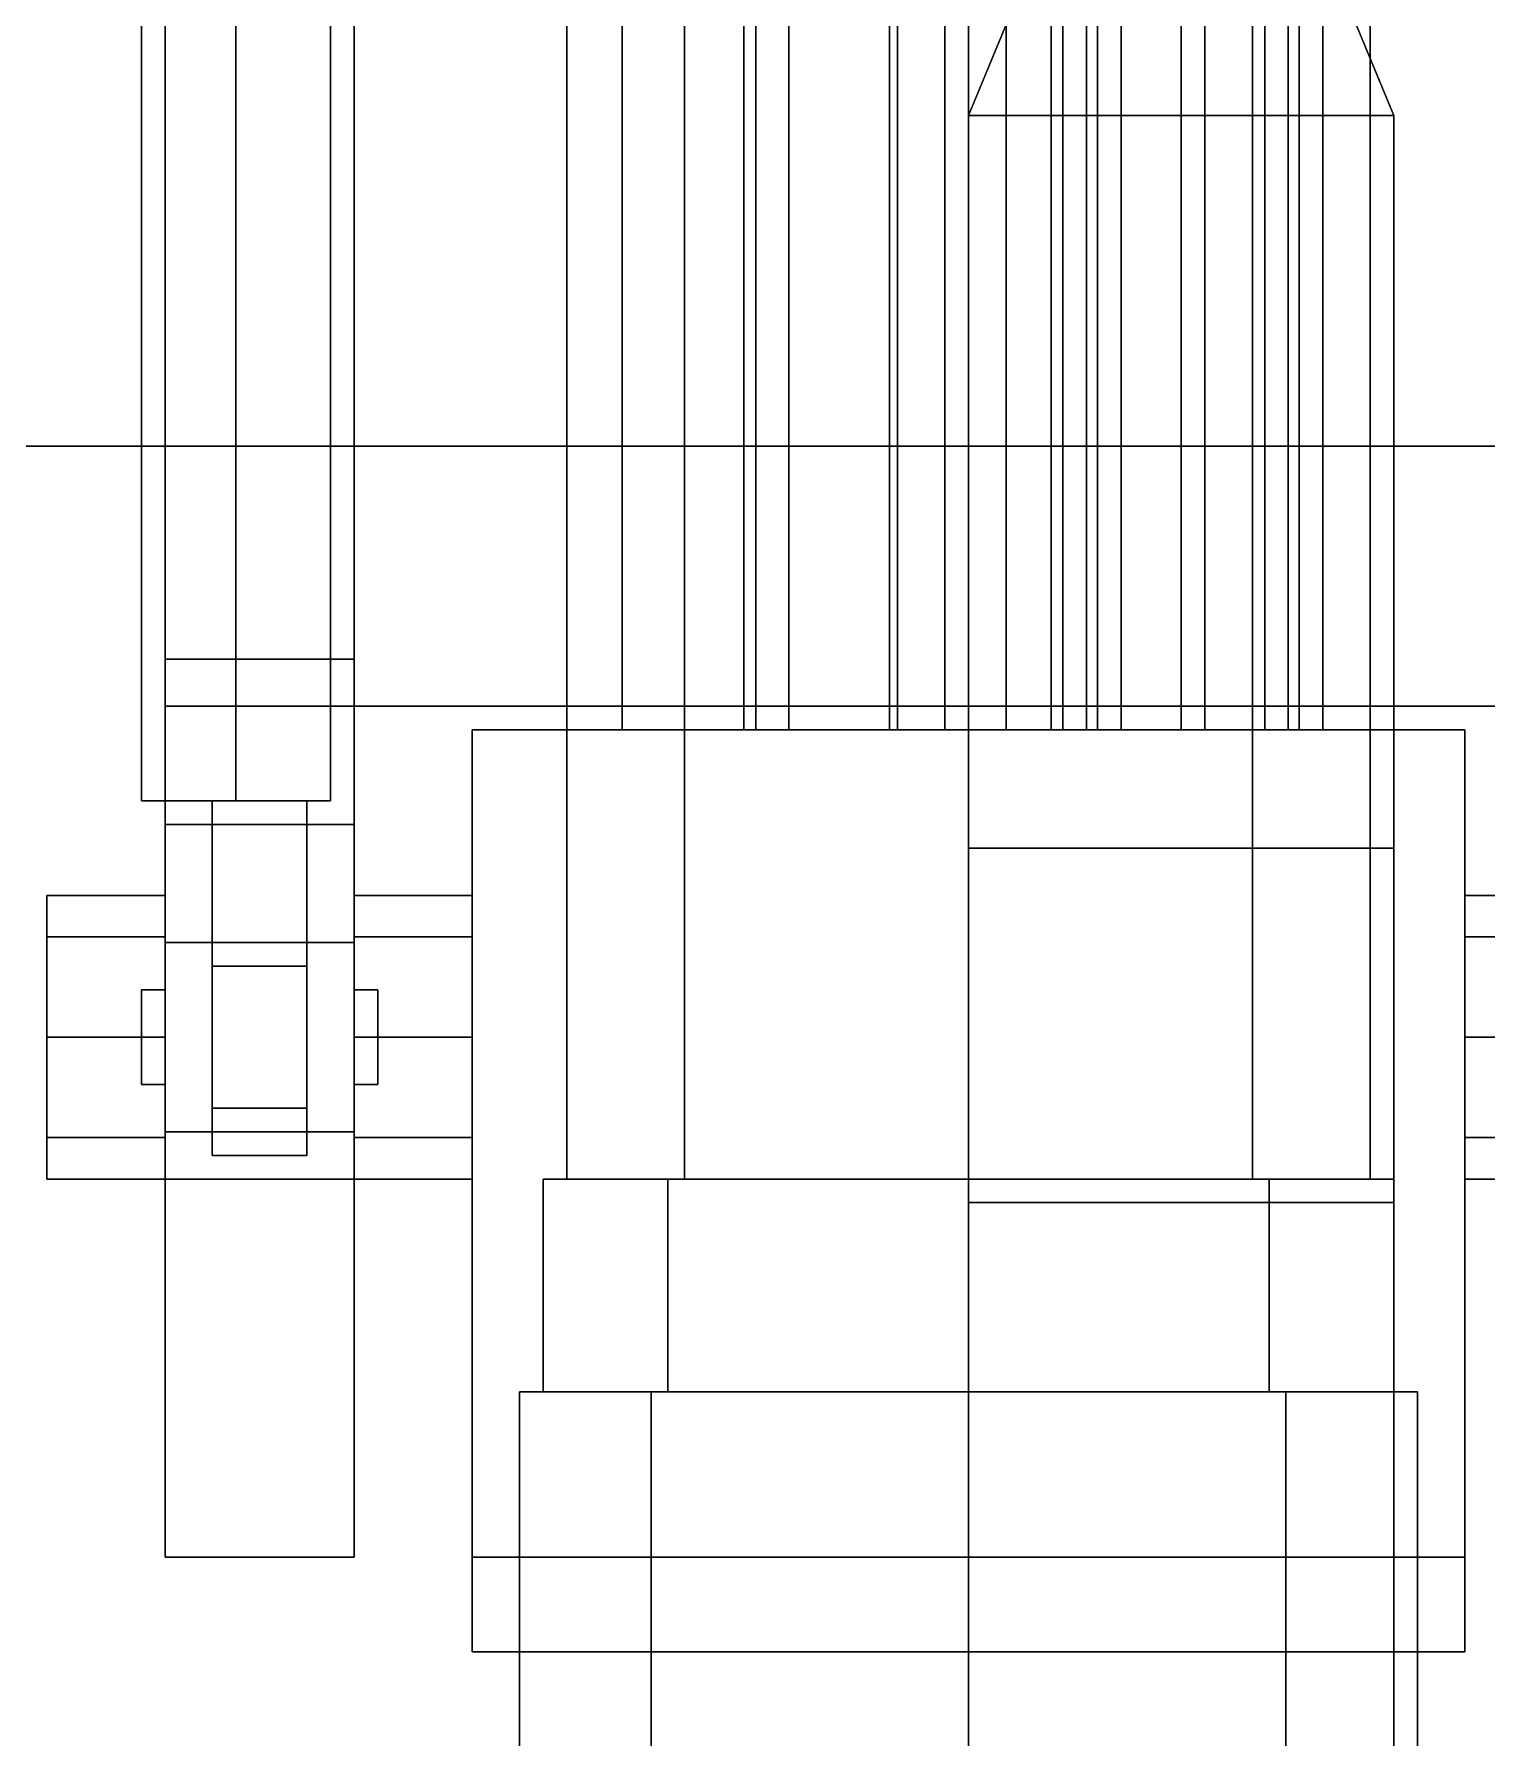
# Model space of a CAD drawing. Header units: millimetres. Extents: x -1.2 to 1.2, y -7.7 to 11.6.
# Drawn here: x -0.395 to 0.219, y -0.736 to -0.016 of the extents above; entities that cross this region are included whole.
import ezdxf

# ---------------------------------------------------------------- set-up
doc = ezdxf.new("R2010")
doc.units = ezdxf.units.MM
for name, color, linetype in [('cylynder2', 3, 'Continuous'), ('gun', 1, 'Continuous'), ('sleeve', 5, 'Continuous'), ('trail1', 6, 'Continuous'), ('turret', 2, 'Continuous')]:
    doc.layers.add(name, color=color, linetype=linetype)

msp = doc.modelspace()

# ---------------------------------------------------------------- linework, layer by layer
for points in [[(0.4, 0.24, 0.38), (0.4, -0.19, 0.38), (-0.4, -0.19, 0.38), (-0.4, 0.24, 0.38)], [(-0.4, 0.24, 0.79), (-0.4, -0.19, 0.79), (0.4, -0.19, 0.79), (0.4, 0.24, 0.79)], [(-0.4, -0.19, 0.79), (-0.4, -0.19, 0.38), (0.4, -0.19, 0.38), (0.4, -0.19, 0.79)]]:
    msp.add_3dface(points)
at = {"layer": 'cylynder2'}
for points in [[(-0.31, 0.1, 1.74), (-0.35, 0.1, 1.7), (-0.35, -0.34, 1.7), (-0.31, -0.34, 1.74)], [(-0.35, 0.1, 1.7), (-0.31, 0.1, 1.66), (-0.31, -0.34, 1.66), (-0.35, -0.34, 1.7)], [(-0.27, 0.1, 1.7), (-0.31, 0.1, 1.74), (-0.31, -0.34, 1.74), (-0.27, -0.34, 1.7)], [(-0.31, 0.1, 1.66), (-0.27, 0.1, 1.7), (-0.27, -0.34, 1.7), (-0.31, -0.34, 1.66)], [(-0.35, -0.34, 1.7), (-0.35, -0.34, 1.7), (-0.32, -0.34, 1.67), (-0.32, -0.34, 1.73)], [(-0.32, -0.49, 1.7), (-0.32, -0.47, 1.75), (-0.32, -0.41, 1.77), (-0.32, -0.34, 1.75)], [(-0.28, -0.34, 1.75), (-0.28, -0.34, 1.65), (-0.32, -0.34, 1.65), (-0.32, -0.34, 1.75)], [(-0.32, -0.34, 1.75), (-0.32, -0.34, 1.65), (-0.32, -0.49, 1.7)], [(-0.32, -0.34, 1.75), (-0.32, -0.41, 1.77), (-0.28, -0.41, 1.77), (-0.28, -0.34, 1.75)], [(-0.28, -0.34, 1.65), (-0.28, -0.41, 1.63), (-0.32, -0.41, 1.63), (-0.32, -0.34, 1.65)], [(-0.32, -0.41, 1.63), (-0.32, -0.47, 1.65), (-0.32, -0.49, 1.7), (-0.32, -0.34, 1.65)], [(-0.28, -0.41, 1.77), (-0.28, -0.47, 1.75), (-0.28, -0.49, 1.7), (-0.28, -0.34, 1.75)], [(-0.28, -0.49, 1.7), (-0.28, -0.49, 1.7), (-0.28, -0.34, 1.65), (-0.28, -0.34, 1.75)], [(-0.27, -0.34, 1.7), (-0.28, -0.34, 1.71), (-0.28, -0.34, 1.69), (-0.27, -0.34, 1.7)], [(-0.28, -0.49, 1.7), (-0.28, -0.47, 1.65), (-0.28, -0.41, 1.63), (-0.28, -0.34, 1.65)], [(-0.32, -0.41, 1.77), (-0.32, -0.47, 1.75), (-0.28, -0.47, 1.75), (-0.28, -0.41, 1.77)], [(-0.28, -0.41, 1.63), (-0.28, -0.47, 1.65), (-0.32, -0.47, 1.65), (-0.32, -0.41, 1.63)], [(-0.35, -0.44, 1.68), (-0.35, -0.46, 1.7), (-0.35, -0.44, 1.72), (-0.35, -0.42, 1.7)], [(-0.35, -0.42, 1.7), (-0.35, -0.44, 1.72), (-0.34, -0.44, 1.72), (-0.34, -0.42, 1.7)], [(-0.35, -0.44, 1.68), (-0.35, -0.42, 1.7), (-0.34, -0.42, 1.7), (-0.34, -0.44, 1.68)], [(-0.25, -0.44, 1.72), (-0.25, -0.42, 1.7), (-0.26, -0.42, 1.7), (-0.26, -0.44, 1.72)], [(-0.25, -0.42, 1.7), (-0.25, -0.44, 1.68), (-0.26, -0.44, 1.68), (-0.26, -0.42, 1.7)], [(-0.25, -0.44, 1.72), (-0.25, -0.46, 1.7), (-0.25, -0.44, 1.68), (-0.25, -0.42, 1.7)], [(-0.35, -0.44, 1.72), (-0.35, -0.46, 1.7), (-0.34, -0.46, 1.7), (-0.34, -0.44, 1.72)], [(-0.35, -0.46, 1.7), (-0.35, -0.44, 1.68), (-0.34, -0.44, 1.68), (-0.34, -0.46, 1.7)], [(-0.25, -0.46, 1.7), (-0.25, -0.44, 1.72), (-0.26, -0.44, 1.72), (-0.26, -0.46, 1.7)], [(-0.25, -0.44, 1.68), (-0.25, -0.46, 1.7), (-0.26, -0.46, 1.7), (-0.26, -0.44, 1.68)], [(-0.28, -0.49, 1.7), (-0.28, -0.47, 1.75), (-0.32, -0.47, 1.75), (-0.32, -0.49, 1.7)], [(-0.32, -0.49, 1.7), (-0.32, -0.47, 1.65), (-0.28, -0.47, 1.65), (-0.28, -0.49, 1.7)]]:
    msp.add_3dface(points, dxfattribs=at)
at = {"layer": 'gun'}
for points in [[(-0.12021, 0.15, 1.59021), (-0.17, 0.15, 1.47), (-0.17, -0.5, 1.47), (-0.12021, -0.5, 1.59021)], [(-0.17, 0.15, 1.47), (-0.12021, 0.15, 1.34979), (-0.12021, -0.5, 1.34979), (-0.17, -0.5, 1.47)], [(-0.12021, 0.15, 1.34979), (0, 0.15, 1.3), (0, -0.5, 1.3), (-0.12021, -0.5, 1.34979)], [(0, 0.15, 1.64), (-0.12021, 0.15, 1.59021), (-0.12021, -0.5, 1.59021), (0, -0.5, 1.64)], [(0, 0.15, 1.3), (0.12021, 0.15, 1.34979), (0.12021, -0.5, 1.34979), (0, -0.5, 1.3)], [(0.12021, 0.15, 1.59021), (0, 0.15, 1.64), (0, -0.5, 1.64), (0.12021, -0.5, 1.59021)], [(0.17, 0.15, 1.47), (0.12021, 0.15, 1.59021), (0.12021, -0.5, 1.59021), (0.17, -0.5, 1.47)], [(0.12021, 0.15, 1.34979), (0.17, 0.15, 1.47), (0.17, -0.5, 1.47), (0.12021, -0.5, 1.34979)], [(-0.12021, -0.5, 1.59021), (-0.17, -0.5, 1.47), (-0.18, -0.5, 1.47), (-0.12728, -0.5, 1.59728)], [(-0.12728, -0.5, 1.59728), (-0.18, -0.5, 1.47), (-0.18, -0.59, 1.47), (-0.12728, -0.59, 1.59728)], [(-0.17, -0.5, 1.47), (-0.12021, -0.5, 1.34979), (-0.12728, -0.5, 1.34272), (-0.18, -0.5, 1.47)], [(-0.18, -0.5, 1.47), (-0.12728, -0.5, 1.34272), (-0.12728, -0.59, 1.34272), (-0.18, -0.59, 1.47)], [(-0.12021, -0.5, 1.34979), (0, -0.5, 1.3), (0, -0.5, 1.29), (-0.12728, -0.5, 1.34272)], [(-0.12728, -0.5, 1.34272), (0, -0.5, 1.29), (0, -0.59, 1.29), (-0.12728, -0.59, 1.34272)], [(0, -0.5, 1.64), (-0.12021, -0.5, 1.59021), (-0.12728, -0.5, 1.59728), (0, -0.5, 1.65)], [(0, -0.5, 1.65), (-0.12728, -0.5, 1.59728), (-0.12728, -0.59, 1.59728), (0, -0.59, 1.65)], [(0, -0.5, 1.3), (0.12021, -0.5, 1.34979), (0.12728, -0.5, 1.34272), (0, -0.5, 1.29)], [(0, -0.5, 1.29), (0.12728, -0.5, 1.34272), (0.12728, -0.59, 1.34272), (0, -0.59, 1.29)], [(0.12021, -0.5, 1.59021), (0, -0.5, 1.64), (0, -0.5, 1.65), (0.12728, -0.5, 1.59728)], [(0.12728, -0.5, 1.59728), (0, -0.5, 1.65), (0, -0.59, 1.65), (0.12728, -0.59, 1.59728)], [(0.17, -0.5, 1.47), (0.12021, -0.5, 1.59021), (0.12728, -0.5, 1.59728), (0.18, -0.5, 1.47)], [(0.12021, -0.5, 1.34979), (0.17, -0.5, 1.47), (0.18, -0.5, 1.47), (0.12728, -0.5, 1.34272)], [(0.18, -0.5, 1.47), (0.12728, -0.5, 1.59728), (0.12728, -0.59, 1.59728), (0.18, -0.59, 1.47)], [(0.12728, -0.5, 1.34272), (0.18, -0.5, 1.47), (0.18, -0.59, 1.47), (0.12728, -0.59, 1.34272)], [(-0.12728, -0.59, 1.59728), (-0.18, -0.59, 1.47), (-0.19, -0.59, 1.47), (-0.13435, -0.59, 1.60435)], [(-0.13435, -0.59, 1.60435), (-0.19, -0.59, 1.47), (-0.19, -0.82, 1.47), (-0.13435, -0.82, 1.60435)], [(-0.18, -0.59, 1.47), (-0.12728, -0.59, 1.34272), (-0.13435, -0.59, 1.33565), (-0.19, -0.59, 1.47)], [(-0.19, -0.59, 1.47), (-0.13435, -0.59, 1.33565), (-0.13435, -0.82, 1.33565), (-0.19, -0.82, 1.47)], [(-0.12728, -0.59, 1.34272), (0, -0.59, 1.29), (0, -0.59, 1.28), (-0.13435, -0.59, 1.33565)], [(-0.13435, -0.59, 1.33565), (0, -0.59, 1.28), (0, -0.87, 1.28), (-0.13435, -0.87, 1.33565)], [(0, -0.59, 1.65), (-0.12728, -0.59, 1.59728), (-0.13435, -0.59, 1.60435), (0, -0.59, 1.66)], [(0, -0.59, 1.66), (-0.13435, -0.59, 1.60435), (-0.13435, -0.87, 1.60435), (0, -0.87, 1.66)], [(0, -0.59, 1.29), (0.12728, -0.59, 1.34272), (0.13435, -0.59, 1.33565), (0, -0.59, 1.28)], [(0, -0.59, 1.28), (0.13435, -0.59, 1.33565), (0.13435, -0.87, 1.33565), (0, -0.87, 1.28)], [(0.12728, -0.59, 1.59728), (0, -0.59, 1.65), (0, -0.59, 1.66), (0.13435, -0.59, 1.60435)], [(0.13435, -0.59, 1.60435), (0, -0.59, 1.66), (0, -0.87, 1.66), (0.13435, -0.87, 1.60435)], [(0.18, -0.59, 1.47), (0.12728, -0.59, 1.59728), (0.13435, -0.59, 1.60435), (0.19, -0.59, 1.47)], [(0.12728, -0.59, 1.34272), (0.18, -0.59, 1.47), (0.19, -0.59, 1.47), (0.13435, -0.59, 1.33565)], [(0.19, -0.59, 1.47), (0.13435, -0.59, 1.60435), (0.13435, -0.87, 1.60435), (0.19, -0.87, 1.47)], [(0.13435, -0.59, 1.33565), (0.19, -0.59, 1.47), (0.19, -0.87, 1.47), (0.13435, -0.87, 1.33565)]]:
    msp.add_3dface(points, dxfattribs=at)
at = {"layer": 'sleeve'}
for points in [[(-0.17, 1.08, 1.73), (-0.14657, 1.08, 1.67343), (-0.14657, -0.31, 1.67343), (-0.17, -0.31, 1.73)], [(-0.14657, 1.08, 1.78657), (-0.17, 1.08, 1.73), (-0.17, -0.31, 1.73), (-0.14657, -0.31, 1.78657)], [(-0.14657, 1.08, 1.67343), (-0.09, 1.08, 1.65), (-0.09, -0.31, 1.65), (-0.14657, -0.31, 1.67343)], [(-0.09, 1.08, 1.81), (-0.14657, 1.08, 1.78657), (-0.14657, -0.31, 1.78657), (-0.09, -0.31, 1.81)], [(-0.07596, 1.08, 1.25596), (-0.095, 1.08, 1.21), (-0.095, -0.31, 1.21), (-0.07596, -0.31, 1.25596)], [(-0.095, 1.08, 1.21), (-0.07596, 1.08, 1.16404), (-0.07596, -0.31, 1.16404), (-0.095, -0.31, 1.21)], [(-0.09, 1.08, 1.65), (-0.03343, 1.08, 1.67343), (-0.03343, -0.31, 1.67343), (-0.09, -0.31, 1.65)], [(-0.03343, 1.08, 1.78657), (-0.09, 1.08, 1.81), (-0.09, -0.31, 1.81), (-0.03343, -0.31, 1.78657)], [(-0.03, 1.08, 1.275), (-0.07596, 1.08, 1.25596), (-0.07596, -0.31, 1.25596), (-0.03, -0.31, 1.275)], [(-0.07596, 1.08, 1.16404), (-0.03, 1.08, 1.145), (-0.03, -0.31, 1.145), (-0.07596, -0.31, 1.16404)], [(-0.03343, 1.08, 1.67343), (-0.01, 1.08, 1.73), (-0.01, -0.31, 1.73), (-0.03343, -0.31, 1.67343)], [(-0.01, 1.08, 1.73), (-0.03343, 1.08, 1.78657), (-0.03343, -0.31, 1.78657), (-0.01, -0.31, 1.73)], [(0.01596, 1.08, 1.25596), (-0.03, 1.08, 1.275), (-0.03, -0.31, 1.275), (0.01596, -0.31, 1.25596)], [(-0.03, 1.08, 1.145), (0.01596, 1.08, 1.16404), (0.01596, -0.31, 1.16404), (-0.03, -0.31, 1.145)], [(0.035, 1.08, 1.21), (0.01596, 1.08, 1.25596), (0.01596, -0.31, 1.25596), (0.035, -0.31, 1.21)], [(0.01596, 1.08, 1.16404), (0.035, 1.08, 1.21), (0.035, -0.31, 1.21), (0.01596, -0.31, 1.16404)], [(0.05464, 1.08, 1.24536), (0.04, 1.08, 1.21), (0.04, -0.31, 1.21), (0.05464, -0.31, 1.24536)], [(0.04, 1.08, 1.21), (0.05464, 1.08, 1.17464), (0.05464, -0.31, 1.17464), (0.04, -0.31, 1.21)], [(0.05, 1.08, 1.73), (0.06464, 1.08, 1.69464), (0.06464, -0.31, 1.69464), (0.05, -0.31, 1.73)], [(0.06464, 1.08, 1.76536), (0.05, 1.08, 1.73), (0.05, -0.31, 1.73), (0.06464, -0.31, 1.76536)], [(0.09, 1.08, 1.26), (0.05464, 1.08, 1.24536), (0.05464, -0.31, 1.24536), (0.09, -0.31, 1.26)], [(0.05464, 1.08, 1.17464), (0.09, 1.08, 1.16), (0.09, -0.31, 1.16), (0.05464, -0.31, 1.17464)], [(0.06464, 1.08, 1.69464), (0.1, 1.08, 1.68), (0.1, -0.31, 1.68), (0.06464, -0.31, 1.69464)], [(0.1, 1.08, 1.78), (0.06464, 1.08, 1.76536), (0.06464, -0.31, 1.76536), (0.1, -0.31, 1.78)], [(0.12536, 1.08, 1.24536), (0.09, 1.08, 1.26), (0.09, -0.31, 1.26), (0.12536, -0.31, 1.24536)], [(0.09, 1.08, 1.16), (0.12536, 1.08, 1.17464), (0.12536, -0.31, 1.17464), (0.09, -0.31, 1.16)], [(0.1, 1.08, 1.68), (0.13536, 1.08, 1.69464), (0.13536, -0.31, 1.69464), (0.1, -0.31, 1.68)], [(0.13536, 1.08, 1.76536), (0.1, 1.08, 1.78), (0.1, -0.31, 1.78), (0.13536, -0.31, 1.76536)], [(0.14, 1.08, 1.21), (0.12536, 1.08, 1.24536), (0.12536, -0.31, 1.24536), (0.14, -0.31, 1.21)], [(0.12536, 1.08, 1.17464), (0.14, 1.08, 1.21), (0.14, -0.31, 1.21), (0.12536, -0.31, 1.17464)], [(0.13536, 1.08, 1.69464), (0.15, 1.08, 1.73), (0.15, -0.31, 1.73), (0.13536, -0.31, 1.69464)], [(0.15, 1.08, 1.73), (0.13536, 1.08, 1.76536), (0.13536, -0.31, 1.76536), (0.15, -0.31, 1.73)], [(-0.21, -0.31, 1.12), (-0.21, -0.66, 1.12), (-0.21, -0.66, 1.82), (-0.21, -0.31, 1.82)], [(0, -0.31, 1.3), (0.21, -0.31, 1.12), (-0.21, -0.31, 1.12), (0, -0.31, 1.3)], [(0.21, -0.31, 1.12), (0.21, -0.66, 1.12), (-0.21, -0.66, 1.12), (-0.21, -0.31, 1.12)], [(-0.21, -0.31, 1.82), (-0.21, -0.66, 1.82), (0.21, -0.66, 1.82), (0.21, -0.31, 1.82)], [(-0.12021, -0.31, 1.34979), (0, -0.31, 1.3), (-0.21, -0.31, 1.12), (-0.12021, -0.31, 1.34979)], [(-0.17, -0.31, 1.47), (-0.12021, -0.31, 1.34979), (-0.21, -0.31, 1.12), (-0.17, -0.31, 1.47)], [(-0.21, -0.31, 1.82), (-0.17, -0.31, 1.47), (-0.21, -0.31, 1.12), (-0.21, -0.31, 1.82)], [(-0.21, -0.31, 1.82), (-0.12021, -0.31, 1.59021), (-0.17, -0.31, 1.47), (-0.21, -0.31, 1.82)], [(-0.21, -0.31, 1.82), (0, -0.31, 1.64), (-0.12021, -0.31, 1.59021), (-0.21, -0.31, 1.82)], [(-0.21, -0.31, 1.82), (0.21, -0.31, 1.82), (0, -0.31, 1.64), (-0.21, -0.31, 1.82)], [(-0.17, -0.31, 1.47), (-0.12021, -0.31, 1.59021), (-0.12021, -0.5, 1.59021), (-0.17, -0.5, 1.47)], [(-0.12021, -0.31, 1.34979), (-0.17, -0.31, 1.47), (-0.17, -0.5, 1.47), (-0.12021, -0.5, 1.34979)], [(-0.12021, -0.31, 1.59021), (0, -0.31, 1.64), (0, -0.5, 1.64), (-0.12021, -0.5, 1.59021)], [(0, -0.31, 1.3), (-0.12021, -0.31, 1.34979), (-0.12021, -0.5, 1.34979), (0, -0.5, 1.3)], [(0, -0.31, 1.64), (0.12021, -0.31, 1.59021), (0.12021, -0.5, 1.59021), (0, -0.5, 1.64)], [(0.12021, -0.31, 1.34979), (0, -0.31, 1.3), (0, -0.5, 1.3), (0.12021, -0.5, 1.34979)], [(0, -0.31, 1.64), (0.21, -0.31, 1.82), (0.12021, -0.31, 1.59021), (0, -0.31, 1.64)], [(0, -0.31, 1.3), (0.12021, -0.31, 1.34979), (0.21, -0.31, 1.12), (0, -0.31, 1.3)], [(0.12021, -0.31, 1.59021), (0.17, -0.31, 1.47), (0.17, -0.5, 1.47), (0.12021, -0.5, 1.59021)], [(0.17, -0.31, 1.47), (0.12021, -0.31, 1.34979), (0.12021, -0.5, 1.34979), (0.17, -0.5, 1.47)], [(0.12021, -0.31, 1.59021), (0.21, -0.31, 1.82), (0.17, -0.31, 1.47), (0.12021, -0.31, 1.59021)], [(0.12021, -0.31, 1.34979), (0.17, -0.31, 1.47), (0.21, -0.31, 1.12), (0.12021, -0.31, 1.34979)], [(0.17, -0.31, 1.47), (0.21, -0.31, 1.82), (0.21, -0.31, 1.12), (0.17, -0.31, 1.47)], [(0.21, -0.66, 1.82), (0.21, -0.66, 1.12), (0.21, -0.31, 1.12), (0.21, -0.31, 1.82)], [(-0.34, -0.39757, 1.45243), (-0.34, -0.38, 1.41), (-0.39, -0.38, 1.41), (-0.39, -0.39757, 1.45243)], [(-0.34, -0.38, 1.41), (-0.34, -0.39757, 1.36757), (-0.39, -0.39757, 1.36757), (-0.39, -0.38, 1.41)], [(-0.39, -0.5, 1.41), (-0.39, -0.39757, 1.45243), (-0.39, -0.38, 1.41), (-0.39, -0.48243, 1.36757)], [(-0.39, -0.48243, 1.36757), (-0.39, -0.38, 1.41), (-0.39, -0.39757, 1.36757), (-0.39, -0.44, 1.35)], [(-0.21, -0.39757, 1.45243), (-0.21, -0.38, 1.41), (-0.26, -0.38, 1.41), (-0.26, -0.39757, 1.45243)], [(-0.21, -0.38, 1.41), (-0.21, -0.39757, 1.36757), (-0.26, -0.39757, 1.36757), (-0.26, -0.38, 1.41)], [(0.26, -0.39757, 1.45243), (0.26, -0.38, 1.41), (0.21, -0.38, 1.41), (0.21, -0.39757, 1.45243)], [(0.26, -0.38, 1.41), (0.26, -0.39757, 1.36757), (0.21, -0.39757, 1.36757), (0.21, -0.38, 1.41)], [(-0.34, -0.44, 1.47), (-0.34, -0.39757, 1.45243), (-0.39, -0.39757, 1.45243), (-0.39, -0.44, 1.47)], [(-0.34, -0.39757, 1.36757), (-0.34, -0.44, 1.35), (-0.39, -0.44, 1.35), (-0.39, -0.39757, 1.36757)], [(-0.39, -0.48243, 1.45243), (-0.39, -0.44, 1.47), (-0.39, -0.39757, 1.45243), (-0.39, -0.5, 1.41)], [(-0.21, -0.44, 1.47), (-0.21, -0.39757, 1.45243), (-0.26, -0.39757, 1.45243), (-0.26, -0.44, 1.47)], [(-0.21, -0.39757, 1.36757), (-0.21, -0.44, 1.35), (-0.26, -0.44, 1.35), (-0.26, -0.39757, 1.36757)], [(0.26, -0.44, 1.47), (0.26, -0.39757, 1.45243), (0.21, -0.39757, 1.45243), (0.21, -0.44, 1.47)], [(0.26, -0.39757, 1.36757), (0.26, -0.44, 1.35), (0.21, -0.44, 1.35), (0.21, -0.39757, 1.36757)], [(-0.34, -0.48243, 1.45243), (-0.34, -0.44, 1.47), (-0.39, -0.44, 1.47), (-0.39, -0.48243, 1.45243)], [(-0.34, -0.44, 1.35), (-0.34, -0.48243, 1.36757), (-0.39, -0.48243, 1.36757), (-0.39, -0.44, 1.35)], [(-0.21, -0.48243, 1.45243), (-0.21, -0.44, 1.47), (-0.26, -0.44, 1.47), (-0.26, -0.48243, 1.45243)], [(-0.21, -0.44, 1.35), (-0.21, -0.48243, 1.36757), (-0.26, -0.48243, 1.36757), (-0.26, -0.44, 1.35)], [(0.26, -0.48243, 1.45243), (0.26, -0.44, 1.47), (0.21, -0.44, 1.47), (0.21, -0.48243, 1.45243)], [(0.26, -0.44, 1.35), (0.26, -0.48243, 1.36757), (0.21, -0.48243, 1.36757), (0.21, -0.44, 1.35)], [(-0.34, -0.5, 1.41), (-0.34, -0.48243, 1.45243), (-0.39, -0.48243, 1.45243), (-0.39, -0.5, 1.41)], [(-0.34, -0.48243, 1.36757), (-0.34, -0.5, 1.41), (-0.39, -0.5, 1.41), (-0.39, -0.48243, 1.36757)], [(-0.21, -0.5, 1.41), (-0.21, -0.48243, 1.45243), (-0.26, -0.48243, 1.45243), (-0.26, -0.5, 1.41)], [(-0.21, -0.48243, 1.36757), (-0.21, -0.5, 1.41), (-0.26, -0.5, 1.41), (-0.26, -0.48243, 1.36757)], [(0.26, -0.5, 1.41), (0.26, -0.48243, 1.45243), (0.21, -0.48243, 1.45243), (0.21, -0.5, 1.41)], [(0.26, -0.48243, 1.36757), (0.26, -0.5, 1.41), (0.21, -0.5, 1.41), (0.21, -0.48243, 1.36757)], [(-0.18, -0.5, 1.47), (-0.12728, -0.5, 1.59728), (-0.12728, -0.59, 1.59728), (-0.18, -0.59, 1.47)], [(-0.12728, -0.5, 1.34272), (-0.18, -0.5, 1.47), (-0.18, -0.59, 1.47), (-0.12728, -0.59, 1.34272)], [(-0.17, -0.5, 1.47), (-0.12021, -0.5, 1.59021), (-0.12728, -0.5, 1.59728), (-0.18, -0.5, 1.47)], [(-0.12021, -0.5, 1.34979), (-0.17, -0.5, 1.47), (-0.18, -0.5, 1.47), (-0.12728, -0.5, 1.34272)], [(-0.12728, -0.5, 1.59728), (0, -0.5, 1.65), (0, -0.59, 1.65), (-0.12728, -0.59, 1.59728)], [(0, -0.5, 1.29), (-0.12728, -0.5, 1.34272), (-0.12728, -0.59, 1.34272), (0, -0.59, 1.29)], [(-0.12021, -0.5, 1.59021), (0, -0.5, 1.64), (0, -0.5, 1.65), (-0.12728, -0.5, 1.59728)], [(0, -0.5, 1.3), (-0.12021, -0.5, 1.34979), (-0.12728, -0.5, 1.34272), (0, -0.5, 1.29)], [(0, -0.5, 1.65), (0.12728, -0.5, 1.59728), (0.12728, -0.59, 1.59728), (0, -0.59, 1.65)], [(0.12728, -0.5, 1.34272), (0, -0.5, 1.29), (0, -0.59, 1.29), (0.12728, -0.59, 1.34272)], [(0.12021, -0.5, 1.34979), (0, -0.5, 1.3), (0, -0.5, 1.29), (0.12728, -0.5, 1.34272)], [(0, -0.5, 1.64), (0.12021, -0.5, 1.59021), (0.12728, -0.5, 1.59728), (0, -0.5, 1.65)], [(0.17, -0.5, 1.47), (0.12021, -0.5, 1.34979), (0.12728, -0.5, 1.34272), (0.18, -0.5, 1.47)], [(0.12021, -0.5, 1.59021), (0.17, -0.5, 1.47), (0.18, -0.5, 1.47), (0.12728, -0.5, 1.59728)], [(0.12728, -0.5, 1.59728), (0.18, -0.5, 1.47), (0.18, -0.59, 1.47), (0.12728, -0.59, 1.59728)], [(0.18, -0.5, 1.47), (0.12728, -0.5, 1.34272), (0.12728, -0.59, 1.34272), (0.18, -0.59, 1.47)], [(-0.19, -0.59, 1.47), (-0.13435, -0.59, 1.60435), (-0.13435, -0.66, 1.60435), (-0.19, -0.66, 1.47)], [(-0.13435, -0.59, 1.33565), (-0.19, -0.59, 1.47), (-0.19, -0.66, 1.47), (-0.13435, -0.66, 1.33565)], [(-0.18, -0.59, 1.47), (-0.12728, -0.59, 1.59728), (-0.13435, -0.59, 1.60435), (-0.19, -0.59, 1.47)], [(-0.12728, -0.59, 1.34272), (-0.18, -0.59, 1.47), (-0.19, -0.59, 1.47), (-0.13435, -0.59, 1.33565)], [(-0.13435, -0.59, 1.60435), (0, -0.59, 1.66), (0, -0.66, 1.66), (-0.13435, -0.66, 1.60435)], [(0, -0.59, 1.28), (-0.13435, -0.59, 1.33565), (-0.13435, -0.66, 1.33565), (0, -0.66, 1.28)], [(-0.12728, -0.59, 1.59728), (0, -0.59, 1.65), (0, -0.59, 1.66), (-0.13435, -0.59, 1.60435)], [(0, -0.59, 1.29), (-0.12728, -0.59, 1.34272), (-0.13435, -0.59, 1.33565), (0, -0.59, 1.28)], [(0, -0.59, 1.66), (0.13435, -0.59, 1.60435), (0.13435, -0.66, 1.60435), (0, -0.66, 1.66)], [(0.13435, -0.59, 1.33565), (0, -0.59, 1.28), (0, -0.66, 1.28), (0.13435, -0.66, 1.33565)], [(0.12728, -0.59, 1.34272), (0, -0.59, 1.29), (0, -0.59, 1.28), (0.13435, -0.59, 1.33565)], [(0, -0.59, 1.65), (0.12728, -0.59, 1.59728), (0.13435, -0.59, 1.60435), (0, -0.59, 1.66)], [(0.18, -0.59, 1.47), (0.12728, -0.59, 1.34272), (0.13435, -0.59, 1.33565), (0.19, -0.59, 1.47)], [(0.12728, -0.59, 1.59728), (0.18, -0.59, 1.47), (0.19, -0.59, 1.47), (0.13435, -0.59, 1.60435)], [(0.13435, -0.59, 1.60435), (0.19, -0.59, 1.47), (0.19, -0.66, 1.47), (0.13435, -0.66, 1.60435)], [(0.19, -0.59, 1.47), (0.13435, -0.59, 1.33565), (0.13435, -0.66, 1.33565), (0.19, -0.66, 1.47)], [(0, -0.66, 1.28), (-0.21, -0.66, 1.12), (0.21, -0.66, 1.12), (0, -0.66, 1.28)], [(-0.21, -0.66, 1.69), (-0.21, -0.7, 1.69), (-0.21, -0.7, 1.79), (-0.21, -0.66, 1.82)], [(-0.21, -0.66, 1.82), (-0.21, -0.7, 1.79), (0.21, -0.7, 1.79), (0.21, -0.66, 1.82)], [(0.21, -0.66, 1.69), (0.21, -0.7, 1.69), (-0.21, -0.7, 1.69), (-0.21, -0.66, 1.69)], [(-0.21, -0.66, 1.69), (0, -0.66, 1.66), (0.21, -0.66, 1.69), (-0.21, -0.66, 1.69)], [(-0.21, -0.66, 1.69), (-0.13435, -0.66, 1.60435), (0, -0.66, 1.66), (-0.21, -0.66, 1.69)], [(-0.21, -0.66, 1.69), (-0.19, -0.66, 1.47), (-0.13435, -0.66, 1.60435), (-0.21, -0.66, 1.69)], [(-0.21, -0.66, 1.69), (-0.21, -0.66, 1.12), (-0.19, -0.66, 1.47), (-0.21, -0.66, 1.69)], [(-0.19, -0.66, 1.47), (-0.21, -0.66, 1.12), (-0.13435, -0.66, 1.33565), (-0.19, -0.66, 1.47)], [(-0.13435, -0.66, 1.33565), (-0.21, -0.66, 1.12), (0, -0.66, 1.28), (-0.13435, -0.66, 1.33565)], [(0, -0.66, 1.28), (0.21, -0.66, 1.12), (0.13435, -0.66, 1.33565), (0, -0.66, 1.28)], [(0, -0.66, 1.66), (0.13435, -0.66, 1.60435), (0.21, -0.66, 1.69), (0, -0.66, 1.66)], [(0.13435, -0.66, 1.33565), (0.21, -0.66, 1.12), (0.19, -0.66, 1.47), (0.13435, -0.66, 1.33565)], [(0.13435, -0.66, 1.60435), (0.19, -0.66, 1.47), (0.21, -0.66, 1.69), (0.13435, -0.66, 1.60435)], [(0.19, -0.66, 1.47), (0.21, -0.66, 1.12), (0.21, -0.66, 1.69), (0.19, -0.66, 1.47)], [(0.21, -0.7, 1.79), (0.21, -0.7, 1.69), (0.21, -0.66, 1.69), (0.21, -0.66, 1.82)], [(-0.21, -0.7, 1.79), (-0.21, -0.7, 1.69), (0.21, -0.7, 1.69), (0.21, -0.7, 1.79)]]:
    msp.add_3dface(points, dxfattribs=at)
at = {"layer": 'trail1'}
for points in [[(0.02636, 0.01364, 0.34), (0, -0.05, 0.34), (0, -0.05, 0.38), (0.02636, 0.01364, 0.38)], [(0.02636, 0.01364, 0.79), (0, -0.05, 0.79), (0, -0.05, 0.89), (0.02636, 0.01364, 0.89)], [(0.02636, 0.01364, 0.89), (0, -0.05, 0.89), (0.18, -0.05, 0.89), (0.15364, 0.01364, 0.89)], [(0.02636, 0.01364, 0.38), (0, -0.05, 0.38), (0.18, -0.05, 0.38), (0.15364, 0.01364, 0.38)], [(0.18, -0.05, 0.34), (0.15364, 0.01364, 0.34), (0.15364, 0.01364, 0.38), (0.18, -0.05, 0.38)], [(0.18, -0.05, 0.79), (0.15364, 0.01364, 0.79), (0.15364, 0.01364, 0.89), (0.18, -0.05, 0.89)], [(0, -0.05, 0.34), (0, -0.51, 0.34), (0, -0.36, 0.38), (0, -0.05, 0.38)], [(0, -0.05, 0.38), (0, -0.36, 0.38), (0.18, -0.36, 0.38), (0.18, -0.05, 0.38)], [(0, -0.05, 0.79), (0, -0.36, 0.79), (0, -0.36, 0.89), (0, -0.05, 0.89)], [(0, -0.05, 0.89), (0, -0.78, 0.89), (0.18, -0.78, 0.89), (0.18, -0.05, 0.89)], [(0.18, -0.36, 0.38), (0.18, -0.51, 0.34), (0.18, -0.05, 0.34), (0.18, -0.05, 0.38)], [(0.18, -0.36, 0.89), (0.18, -0.36, 0.79), (0.18, -0.05, 0.79), (0.18, -0.05, 0.89)], [(0, -0.51, 0.44), (0, -0.78, 0.44), (0, -0.78, 0.89), (0, -0.36, 0.89)], [(0.18, -0.36, 0.79), (0.18, -0.36, 0.38), (0, -0.36, 0.38), (0, -0.36, 0.79)], [(0, -0.36, 0.38), (0, -0.51, 0.34), (0, -0.51, 0.44), (0, -0.36, 0.89)], [(0.18, -0.36, 0.89), (0.18, -0.78, 0.89), (0.18, -0.78, 0.44), (0.18, -0.51, 0.44)], [(0.18, -0.51, 0.44), (0.18, -0.51, 0.34), (0.18, -0.36, 0.38), (0.18, -0.36, 0.89)], [(0, -0.51, 0.44), (0, -0.51, 0.34), (0.18, -0.51, 0.34), (0.18, -0.51, 0.44)]]:
    msp.add_3dface(points, dxfattribs=at)
at = {"layer": 'turret'}
for points in [[(-0.34, 0.68, 0.79), (-0.34, -0.3, 0.79), (-0.34, -0.3, 0.87), (-0.34, 0.68, 0.87)], [(0.34, 0.68, 0.79), (0.34, -0.3, 0.79), (-0.34, -0.3, 0.79), (-0.34, 0.68, 0.79)], [(-0.34, 0.68, 0.87), (-0.34, -0.3, 0.87), (-0.34, -0.28, 1.04), (-0.34, 0.52, 1.04)], [(-0.26, 0.68, 0.87), (-0.26, -0.3, 0.87), (0.26, -0.3, 0.87), (0.26, 0.68, 0.87)], [(-0.26, 0.52, 1.04), (-0.26, -0.28, 1.04), (-0.26, -0.3, 0.87), (-0.26, 0.68, 0.87)], [(-0.34, 0.52, 1.04), (-0.34, -0.28, 1.04), (-0.34, -0.66, 1.32), (-0.34, -0.28, 1.41)], [(-0.34, -0.28, 1.41), (-0.26, -0.28, 1.41), (-0.26, 0.52, 1.04), (-0.34, 0.52, 1.04)], [(-0.26, -0.28, 1.41), (-0.26, -0.66, 1.32), (-0.26, -0.28, 1.04), (-0.26, 0.52, 1.04)], [(-0.34, -0.3, 0.87), (-0.26, -0.3, 0.87), (-0.26, -0.28, 1.04), (-0.34, -0.28, 1.04)], [(-0.34, -0.28, 1.04), (-0.26, -0.28, 1.04), (-0.26, -0.66, 1.32), (-0.34, -0.66, 1.32)], [(-0.34, -0.28, 1.41), (-0.34, -0.66, 1.32), (-0.34, -0.66, 1.35), (-0.34, -0.35, 1.59)], [(-0.34, -0.35, 1.59), (-0.26, -0.35, 1.59), (-0.26, -0.28, 1.41), (-0.34, -0.28, 1.41)], [(-0.26, -0.35, 1.59), (-0.26, -0.66, 1.35), (-0.26, -0.66, 1.32), (-0.26, -0.28, 1.41)], [(-0.34, -0.3, 0.87), (-0.34, -0.3, 0.79), (0.34, -0.3, 0.79), (0.34, -0.3, 0.87)], [(-0.34, -0.35, 1.59), (-0.34, -0.66, 1.35), (-0.34, -0.66, 1.35), (-0.34, -0.5, 1.61)], [(-0.26, -0.4, 1.62), (-0.26, -0.35, 1.59), (-0.34, -0.35, 1.59), (-0.34, -0.4, 1.62)], [(-0.34, -0.4, 1.62), (-0.34, -0.35, 1.59), (-0.34, -0.5, 1.61), (-0.34, -0.48, 1.62)], [(-0.26, -0.5, 1.61), (-0.26, -0.66, 1.35), (-0.26, -0.66, 1.35), (-0.26, -0.35, 1.59)], [(-0.26, -0.48, 1.62), (-0.26, -0.5, 1.61), (-0.26, -0.35, 1.59), (-0.26, -0.4, 1.62)], [(-0.34, -0.4, 1.73), (-0.34, -0.4, 1.62), (-0.34, -0.48, 1.62), (-0.34, -0.48, 1.73)], [(-0.34, -0.48, 1.73), (-0.32, -0.48, 1.73), (-0.32, -0.4, 1.73), (-0.34, -0.4, 1.73)], [(-0.32, -0.4, 1.73), (-0.32, -0.4, 1.62), (-0.34, -0.4, 1.62), (-0.34, -0.4, 1.73)], [(-0.32, -0.48, 1.62), (-0.28, -0.48, 1.62), (-0.28, -0.4, 1.62), (-0.32, -0.4, 1.62)], [(-0.32, -0.48, 1.73), (-0.32, -0.48, 1.62), (-0.32, -0.4, 1.62), (-0.32, -0.4, 1.73)], [(-0.26, -0.4, 1.73), (-0.26, -0.4, 1.62), (-0.28, -0.4, 1.62), (-0.28, -0.4, 1.73)], [(-0.28, -0.48, 1.73), (-0.26, -0.48, 1.73), (-0.26, -0.4, 1.73), (-0.28, -0.4, 1.73)], [(-0.28, -0.4, 1.73), (-0.28, -0.4, 1.62), (-0.28, -0.48, 1.62), (-0.28, -0.48, 1.73)], [(-0.26, -0.48, 1.73), (-0.26, -0.48, 1.62), (-0.26, -0.4, 1.62), (-0.26, -0.4, 1.73)], [(-0.34, -0.5, 1.61), (-0.26, -0.5, 1.61), (-0.26, -0.48, 1.62), (-0.34, -0.48, 1.62)], [(-0.34, -0.48, 1.62), (-0.32, -0.48, 1.62), (-0.32, -0.48, 1.73), (-0.34, -0.48, 1.73)], [(-0.28, -0.48, 1.62), (-0.26, -0.48, 1.62), (-0.26, -0.48, 1.73), (-0.28, -0.48, 1.73)], [(-0.34, -0.66, 1.35), (-0.26, -0.66, 1.35), (-0.26, -0.5, 1.61), (-0.34, -0.5, 1.61)], [(-0.34, -0.66, 1.32), (-0.26, -0.66, 1.32), (-0.26, -0.66, 1.35), (-0.34, -0.66, 1.35)]]:
    msp.add_3dface(points, dxfattribs=at)

doc.saveas('drawing.dxf')
